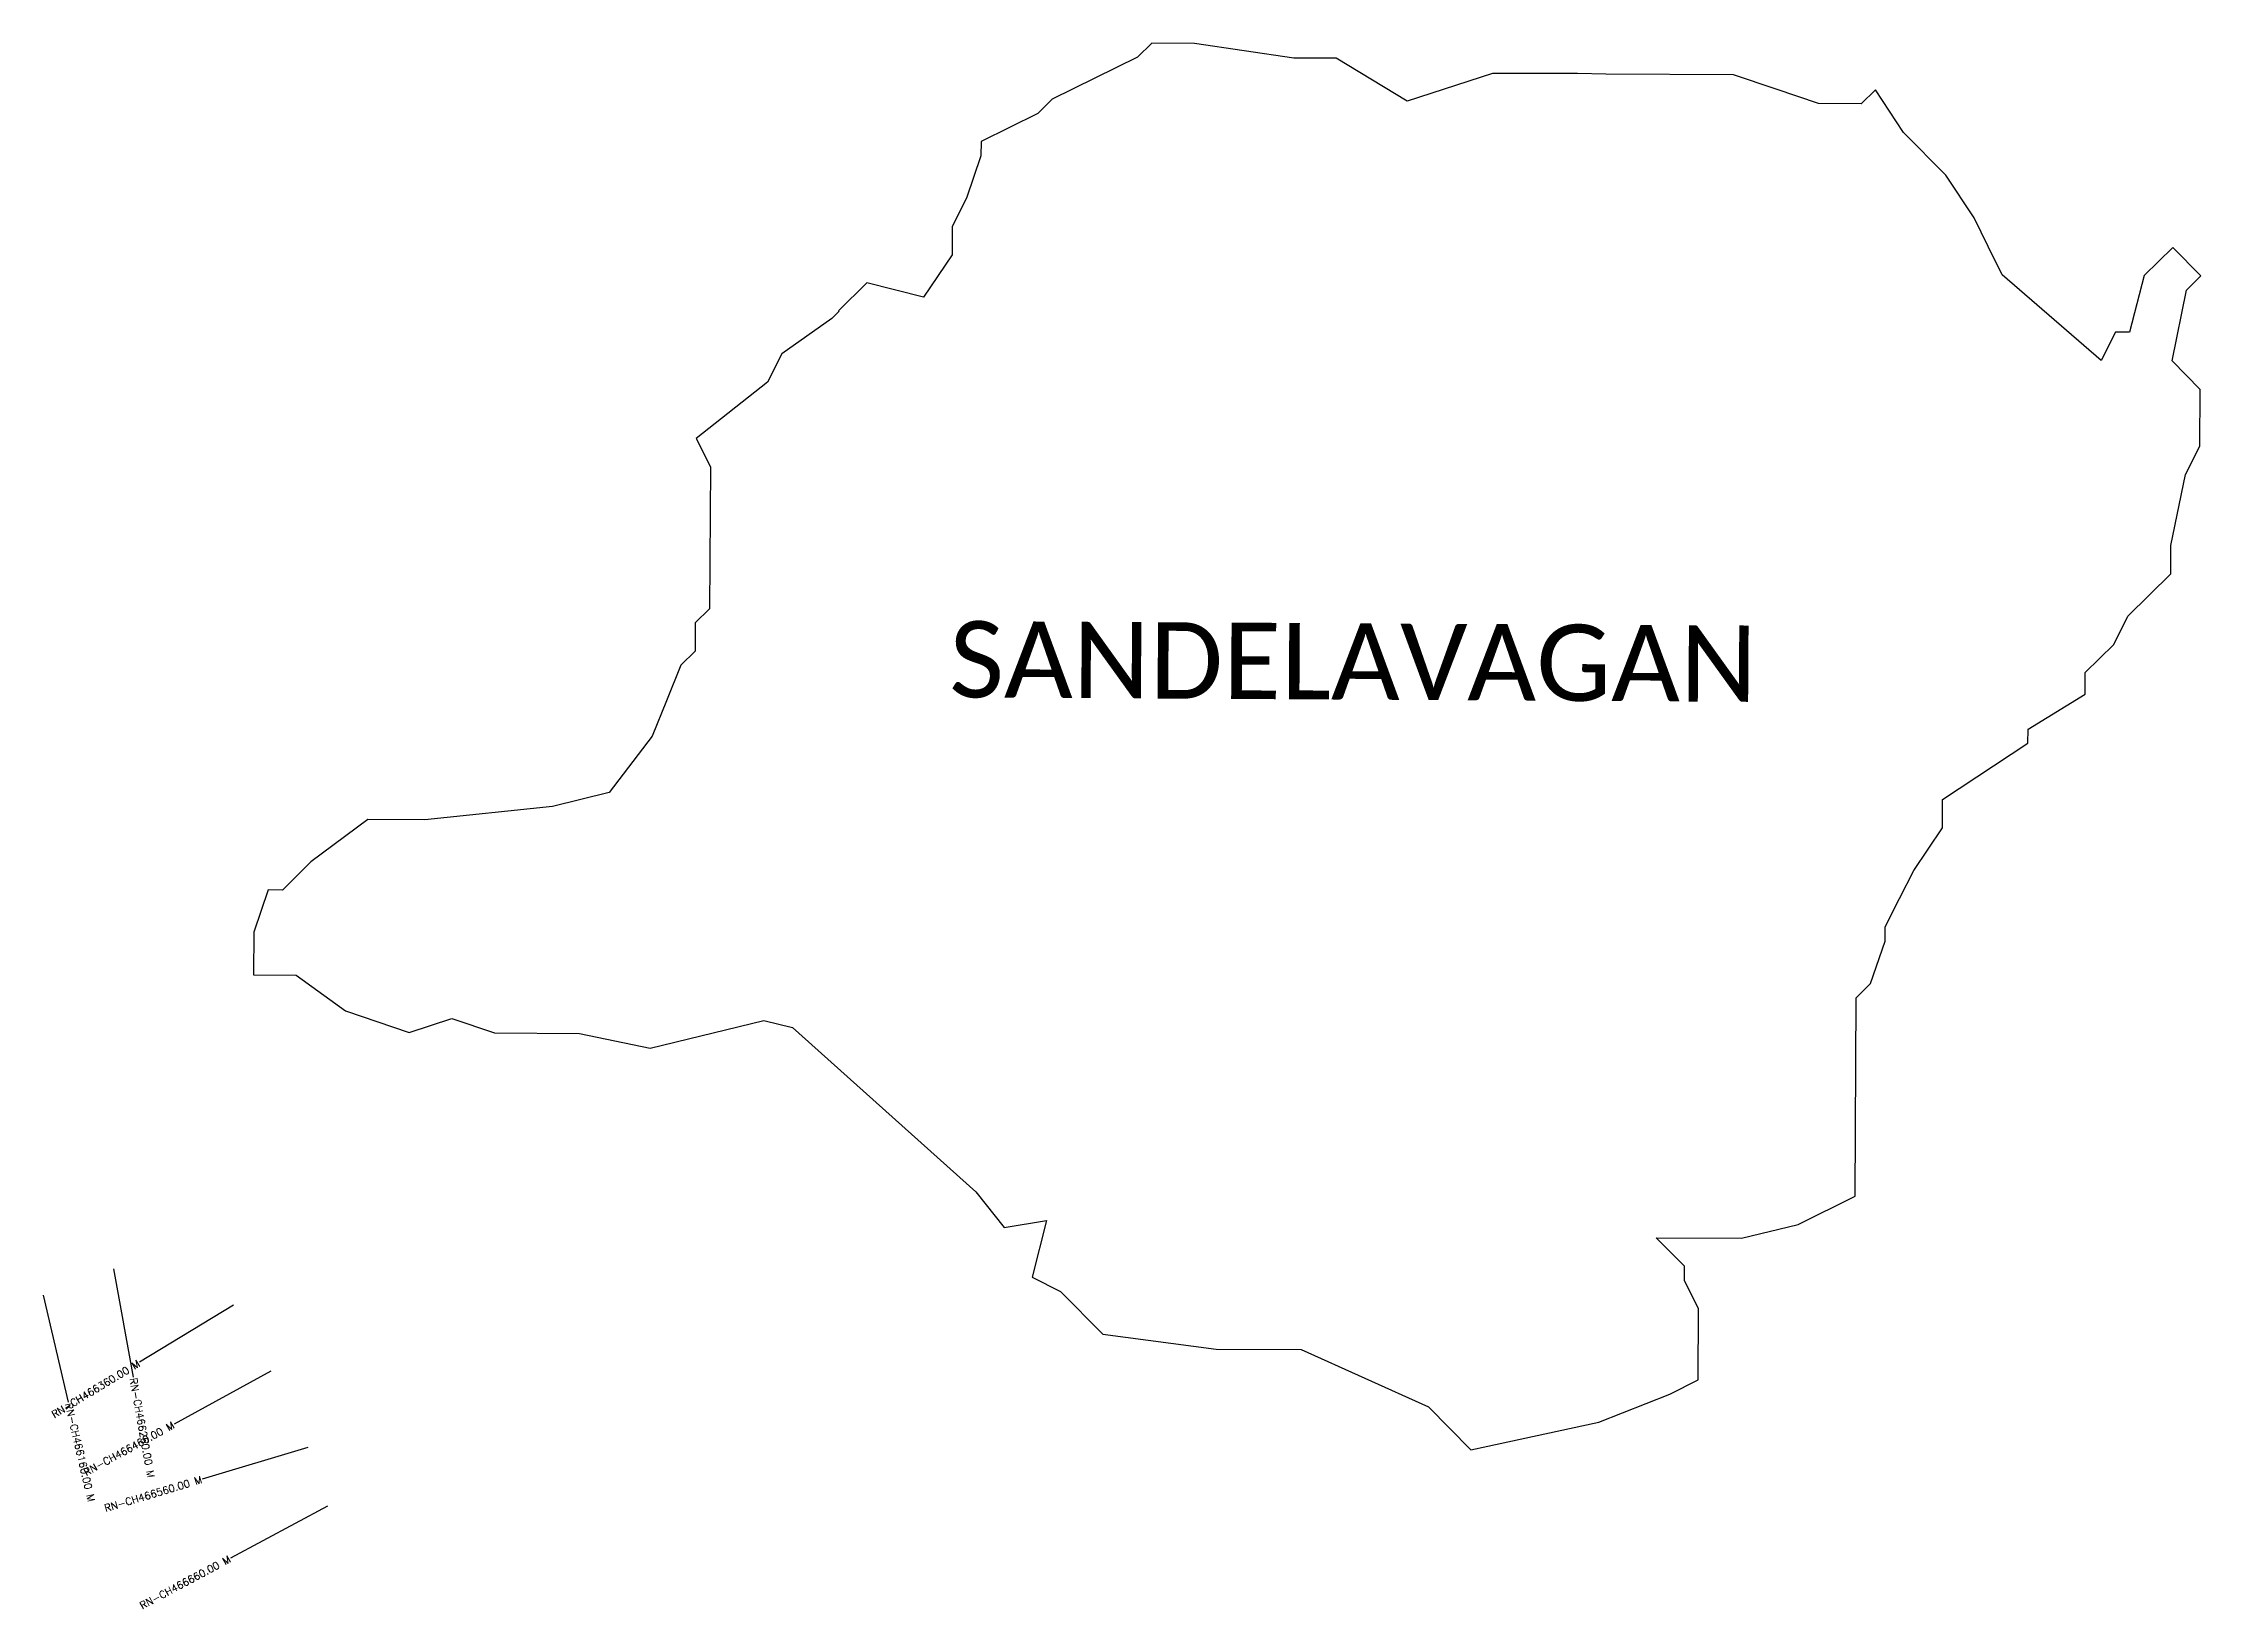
# Model space of a CAD drawing. Header units: metres. Extents: x 308589 to 313542, y 1909940 to 1912074.
# Drawn here: x 310601 to 313542, y 1909940 to 1912074 of the extents above; entities that cross this region are included whole.
import ezdxf
from ezdxf.enums import TextEntityAlignment as Align

# ---------------------------------------------------------------- set-up
doc = ezdxf.new("R2010")
doc.units = ezdxf.units.M
for name, color, linetype in [('CS', 134, 'Continuous'), ('CSMark', 6, 'Continuous'), ('VILLAGE BOUNDRY', 10, 'Continuous'), ('VILLAGE NAME', 250, 'Continuous')]:
    doc.layers.add(name, color=color, linetype=linetype)
doc.styles.get("Standard").update_dxf_attribs({"font": 'simplex.shx'})

msp = doc.modelspace()

# ---------------------------------------------------------------- linework, layer by layer
at = {"layer": 'CS'}
for p, q in [((310696.9, 1910402.9), (310723.5, 1910255.3)), ((310601, 1910367.2), (310635.3, 1910221.1)), ((310860.6, 1910353.7), (310732.4, 1910275.7)), ((310911.1, 1910263.4), (310779.5, 1910191.5)), ((310961.6, 1910159.7), (310817.9, 1910116.4)), ((310988.5, 1910079.7), (310856.3, 1910008.8))]:
    msp.add_line(p, q, dxfattribs=at)
at = {"layer": 'VILLAGE BOUNDRY'}
msp.add_lwpolyline([(313306.2, 1911119.6), (313306.3, 1911138.9), (313384.1, 1911186.5), (313384.1, 1911215.9), (313423, 1911254.3), (313442.5, 1911292.9), (313500.9, 1911350.6), (313501.1, 1911389.3), (313521, 1911485.9), (313540.5, 1911524.5), (313541, 1911601.8), (313502.5, 1911640.8), (313522.4, 1911737.4), (313541.8, 1911756.6), (313503.4, 1911795.5), (313483.9, 1911776.3), (313464.5, 1911757), (313444.7, 1911679.8), (313425.3, 1911679.9), (313405.8, 1911641.3), (313271, 1911758.1), (313251.9, 1911796.9), (313232.7, 1911835.7), (313194.4, 1911893.9), (313136.7, 1911952.3), (313098.3, 1912010.5), (313078.9, 1911991.3), (313020.8, 1911991.6), (312962.9, 1912011.3), (312905, 1912031), (312730.9, 1912031.9), (312692.2, 1912032.8), (312576.2, 1912032.8), (312459.9, 1911994.7), (312363.5, 1912053.3), (312305.5, 1912053.6), (312170.2, 1912073.7), (312112.2, 1912074), (312092.7, 1912054.8), (311976.4, 1911997.4), (311956.9, 1911978.1), (311879.3, 1911939.9), (311879.2, 1911920.5), (311859.5, 1911862.6), (311840, 1911824), (311839.8, 1911785.4), (311800.7, 1911727.6), (311723.5, 1911747.3), (311684.9, 1911709.1), (311685.6, 1911708), (311675.9, 1911698.4), (311607.9, 1911650.4), (311588.3, 1911611.9), (311491.2, 1911535.1), (311510.4, 1911496.3), (311509.3, 1911303), (311489.8, 1911283.7), (311489.6, 1911245.1), (311470.2, 1911225.9), (311450.5, 1911177.6), (311430.9, 1911129.4), (311372.5, 1911052.4), (311295, 1911033.5), (311121, 1911015.1), (311043.6, 1911015.6), (310966, 1910958), (310927.1, 1910919.5), (310907.7, 1910919.7), (310888, 1910861.8), (310887.7, 1910803.8), (310945.7, 1910803.4), (311013.1, 1910754.7), (311100, 1910725.3), (311158.1, 1910744.2), (311216, 1910724.6), (311332, 1910723.9), (311428.5, 1910704), (311583.4, 1910741.8), (311622.1, 1910732), (311872.2, 1910508.1), (311910.6, 1910459.6), (311968.6, 1910469), (311948.8, 1910391.7), (311987.4, 1910372.2), (312045.1, 1910313.9), (312199.6, 1910293.6), (312315.6, 1910293), (312489.3, 1910214.7), (312546.9, 1910156.3), (312721.1, 1910194), (312818, 1910232.1), (312856.5, 1910251.6), (312857, 1910348.3), (312837.9, 1910387.1), (312838, 1910406.5), (312799.5, 1910445.3), (312915.6, 1910444.7), (312993.1, 1910463.6), (313070.6, 1910501.9), (313072.1, 1910772.7), (313091.6, 1910791.9), (313111.4, 1910849.8), (313111.4, 1910869.2), (313130.9, 1910907.8), (313150.5, 1910946.3), (313189.5, 1911004.2), (313189.7, 1911042.9)], close=True, dxfattribs=at)

# ---------------------------------------------------------------- texts
at = {"layer": 'CSMark'}
for s, rotation, p in [('RN-CH466360.00 M', 31.3444, (310731.6, 1910275.2)), ('RN-CH466460.00 M', 28.6299, (310778.6, 1910191)), ('RN-CH466560.00 M', 16.7544, (310817, 1910116.1)), ('RN-CH466660.00 M', 28.2096, (310855.4, 1910008.3))]:
    msp.add_text(s, height=10, rotation=rotation, dxfattribs=at).set_placement(p, align=Align.MIDDLE_RIGHT)
for s, rotation, p in [('RN-CH466260.00 M', 280.2385, (310723.7, 1910254.3)), ('RN-CH466160.00 M', 283.22, (310635.5, 1910220.2))]:
    msp.add_text(s, height=10, rotation=rotation, dxfattribs=at).set_placement(p, align=Align.MIDDLE_LEFT)
at = {"layer": 'VILLAGE NAME', "insert": (311836.5, 1911286.2), "char_height": 104.042, "attachment_point": 1, "rotation": 359.6762}
msp.add_mtext_dynamic_manual_height_columns('{\\fCalibri|b0|i0|c0|p34;SANDELAVAGAN}', width=1419.772, gutter_width=520.2, heights=[0], dxfattribs=at)

doc.saveas('drawing.dxf')
